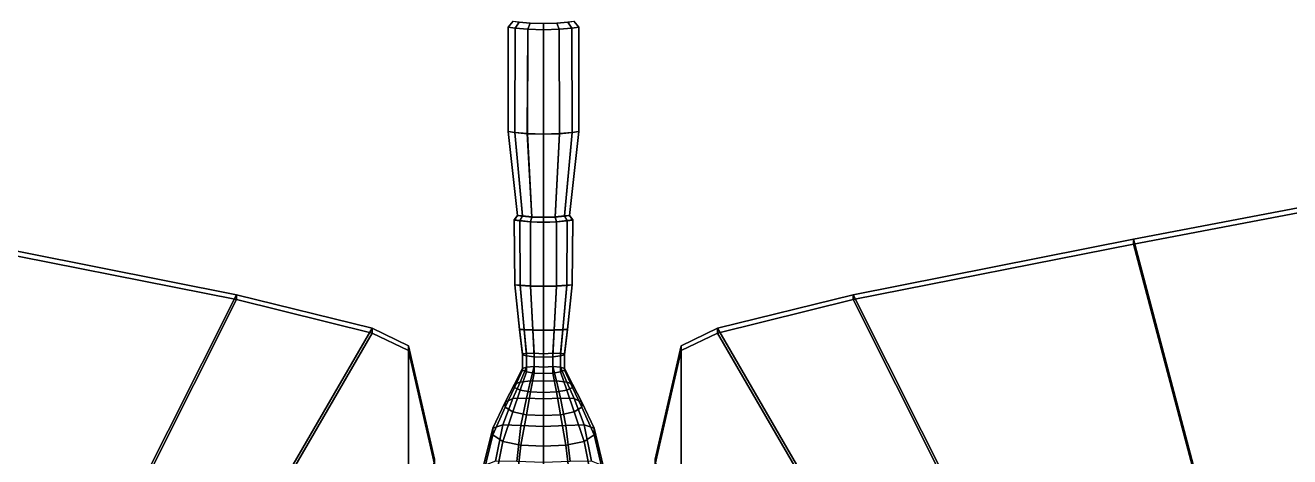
# Model space of a CAD drawing. Header units: metres. Extents: x -10 to 10, y -2.5 to 10.2.
# Drawn here: x -2.59 to 3.71, y 1.79 to 3.95 of the extents above; entities that cross this region are included whole.
import ezdxf

# ---------------------------------------------------------------- set-up
doc = ezdxf.new("R2010")
doc.units = ezdxf.units.M
doc.layers.add('ABDO', color=2, linetype='CONTINUOUS')
doc.layers.add('WINGHIND', color=10, linetype='CONTINUOUS')

msp = doc.modelspace()

# ---------------------------------------------------------------- linework, layer by layer
at = {"layer": 'ABDO', "color": 2}
for points in [[(-0.183029, 3.93706, 0.141117), (-0.183029, 3.93701, 0.241204), (-0.157609, 3.96569, 0.249453), (-0.157609, 3.96574, 0.164151)], [(-0.148165, 3.93209, 0.049535), (-0.183029, 3.93706, 0.141117), (-0.157609, 3.96574, 0.164151), (-0.12778, 3.96188, 0.086896)], [(-0.183029, 3.93701, 0.241204), (-0.148165, 3.93204, 0.331003), (-0.12778, 3.96186, 0.326928), (-0.157609, 3.96569, 0.249453)], [(-0.182985, 3.41639, -0.021688), (-0.182976, 3.41577, 0.071952), (-0.183029, 3.93701, 0.241204), (-0.183029, 3.93706, 0.141117)], [(-0.149711, 3.41213, -0.108227), (-0.182985, 3.41639, -0.021688), (-0.183029, 3.93706, 0.141117), (-0.148165, 3.93209, 0.049535)], [(-0.182976, 3.41577, 0.071952), (-0.149606, 3.41105, 0.156951), (-0.148165, 3.93204, 0.331003), (-0.183029, 3.93701, 0.241204)], [(-0.087549, 3.40568, -0.171375), (-0.149711, 3.41213, -0.108227), (-0.148165, 3.93209, 0.049535), (-0.085342, 3.92601, -0.014644)], [(-0.149606, 3.41105, 0.156951), (-0.087349, 3.40552, 0.217239), (-0.085342, 3.92614, 0.392409), (-0.148165, 3.93204, 0.331003)], [(-0.085342, 3.92601, -0.014644), (-0.148165, 3.93209, 0.049535), (-0.12778, 3.96188, 0.086896), (-0.07403, 3.95715, 0.033125)], [(-0.148165, 3.93204, 0.331003), (-0.085342, 3.92614, 0.392409), (-0.074029, 3.95725, 0.380239), (-0.12778, 3.96186, 0.326928)], [(-0.007003, 3.40351, -0.194511), (-0.087549, 3.40568, -0.171375), (-0.085342, 3.92601, -0.014644), (-0.007003, 3.92336, -0.03769)], [(-0.087349, 3.40552, 0.217239), (-0.007003, 3.4029, 0.239034), (-0.007004, 3.92359, 0.412103), (-0.085342, 3.92614, 0.392409)], [(-0.085342, 3.92614, 0.392409), (-0.007004, 3.92359, 0.412103), (-0.007003, 3.95525, 0.397047), (-0.074029, 3.95725, 0.380239)], [(-0.007003, 3.92336, -0.03769), (-0.085342, 3.92601, -0.014644), (-0.07403, 3.95715, 0.033125), (-0.007003, 3.95508, 0.013878)], [(-0.007004, 3.92359, 0.412103), (0.071335, 3.92614, 0.392404), (0.060023, 3.95725, 0.380239), (-0.007003, 3.95525, 0.397047)], [(-0.007003, 3.4029, 0.239034), (0.073342, 3.40552, 0.217239), (0.071335, 3.92614, 0.392404), (-0.007004, 3.92359, 0.412103)], [(0.071335, 3.92601, -0.014644), (-0.007003, 3.92336, -0.03769), (-0.007003, 3.95508, 0.013878), (0.060023, 3.95715, 0.033125)], [(0.073542, 3.40568, -0.171375), (-0.007003, 3.40351, -0.194511), (-0.007003, 3.92336, -0.03769), (0.071335, 3.92601, -0.014644)], [(0.134157, 3.93209, 0.049535), (0.071335, 3.92601, -0.014644), (0.060023, 3.95715, 0.033125), (0.113773, 3.96188, 0.086896)], [(0.071335, 3.92614, 0.392404), (0.134157, 3.93204, 0.331003), (0.113773, 3.96186, 0.326928), (0.060023, 3.95725, 0.380239)], [(0.135704, 3.41213, -0.108227), (0.073542, 3.40568, -0.171375), (0.071335, 3.92601, -0.014644), (0.134157, 3.93209, 0.049535)], [(0.073342, 3.40552, 0.217239), (0.1356, 3.41105, 0.156951), (0.134157, 3.93204, 0.331003), (0.071335, 3.92614, 0.392404)], [(0.169022, 3.93706, 0.141117), (0.134157, 3.93209, 0.049535), (0.113773, 3.96188, 0.086896), (0.143603, 3.96574, 0.164151)], [(0.134157, 3.93204, 0.331003), (0.169022, 3.93701, 0.241204), (0.143603, 3.96569, 0.249453), (0.113773, 3.96186, 0.326928)], [(0.168978, 3.41639, -0.021688), (0.135704, 3.41213, -0.108227), (0.134157, 3.93209, 0.049535), (0.169022, 3.93706, 0.141117)], [(0.1356, 3.41105, 0.156951), (0.168968, 3.41577, 0.071952), (0.169022, 3.93701, 0.241204), (0.134157, 3.93204, 0.331003)], [(0.169022, 3.93701, 0.241204), (0.169022, 3.93706, 0.141117), (0.143603, 3.96574, 0.164151), (0.143603, 3.96569, 0.249453)], [(0.168968, 3.41577, 0.071952), (0.168978, 3.41639, -0.021688), (0.169022, 3.93706, 0.141117), (0.169022, 3.93701, 0.241204)], [(-0.136758, 2.9982, -0.07472), (-0.136758, 2.99766, -0.001321), (-0.182976, 3.41577, 0.071952), (-0.182985, 3.41639, -0.021688)], [(-0.111058, 2.9955, -0.141509), (-0.136758, 2.9982, -0.07472), (-0.182985, 3.41639, -0.021688), (-0.149711, 3.41213, -0.108227)], [(-0.136758, 2.99766, -0.001321), (-0.111058, 2.99404, 0.064162), (-0.149606, 3.41105, 0.156951), (-0.182976, 3.41577, 0.071952)], [(-0.064749, 2.99099, -0.188597), (-0.111058, 2.9955, -0.141509), (-0.149711, 3.41213, -0.108227), (-0.087549, 3.40568, -0.171375)], [(-0.111058, 2.99404, 0.064162), (-0.064749, 2.98977, 0.109058), (-0.087349, 3.40552, 0.217239), (-0.149606, 3.41105, 0.156951)], [(-0.007003, 2.98961, -0.205173), (-0.064749, 2.99099, -0.188597), (-0.087549, 3.40568, -0.171375), (-0.007003, 3.40351, -0.194511)], [(-0.064749, 2.98977, 0.109058), (-0.007003, 2.98776, 0.124918), (-0.007003, 3.4029, 0.239034), (-0.087349, 3.40552, 0.217239)], [(0.050743, 2.99099, -0.188597), (-0.007003, 2.98961, -0.205173), (-0.007003, 3.40351, -0.194511), (0.073542, 3.40568, -0.171375)], [(-0.007003, 2.98776, 0.124918), (0.050743, 2.98977, 0.109058), (0.073342, 3.40552, 0.217239), (-0.007003, 3.4029, 0.239034)], [(0.097051, 2.9955, -0.141509), (0.050743, 2.99099, -0.188597), (0.073542, 3.40568, -0.171375), (0.135704, 3.41213, -0.108227)], [(0.050743, 2.98977, 0.109058), (0.097051, 2.99404, 0.064162), (0.1356, 3.41105, 0.156951), (0.073342, 3.40552, 0.217239)], [(0.122751, 2.9982, -0.07472), (0.097051, 2.9955, -0.141509), (0.135704, 3.41213, -0.108227), (0.168978, 3.41639, -0.021688)], [(0.097051, 2.99404, 0.064162), (0.122751, 2.99766, -0.001321), (0.168968, 3.41577, 0.071952), (0.1356, 3.41105, 0.156951)], [(0.122751, 2.99766, -0.001321), (0.122751, 2.9982, -0.07472), (0.168978, 3.41639, -0.021688), (0.168968, 3.41577, 0.071952)], [(-0.153492, 2.97516, -0.081497), (-0.153492, 2.97464, 0.001415), (-0.136758, 2.99766, -0.001321), (-0.136758, 2.9982, -0.07472)], [(-0.124478, 2.97188, -0.15699), (-0.153492, 2.97516, -0.081497), (-0.136758, 2.9982, -0.07472), (-0.111058, 2.9955, -0.141509)], [(-0.153492, 2.97464, 0.001415), (-0.124478, 2.97049, 0.075341), (-0.111058, 2.99404, 0.064162), (-0.136758, 2.99766, -0.001321)], [(-0.150192, 2.6517, -0.093689), (-0.150185, 2.65156, -0.016988), (-0.153492, 2.97464, 0.001415), (-0.153492, 2.97516, -0.081497)], [(-0.123022, 2.64937, -0.163937), (-0.150192, 2.6517, -0.093689), (-0.153492, 2.97516, -0.081497), (-0.124478, 2.97188, -0.15699)], [(-0.150185, 2.65156, -0.016988), (-0.122941, 2.64903, 0.052557), (-0.124478, 2.97049, 0.075341), (-0.153492, 2.97464, 0.001415)], [(-0.072197, 2.96674, -0.210146), (-0.124478, 2.97188, -0.15699), (-0.111058, 2.9955, -0.141509), (-0.064749, 2.99099, -0.188597)], [(-0.124478, 2.97049, 0.075341), (-0.072197, 2.9656, 0.126024), (-0.064749, 2.98977, 0.109058), (-0.111058, 2.99404, 0.064162)], [(-0.072401, 2.64626, -0.214449), (-0.123022, 2.64937, -0.163937), (-0.124478, 2.97188, -0.15699), (-0.072197, 2.96674, -0.210146)], [(-0.122941, 2.64903, 0.052557), (-0.072248, 2.64603, 0.101944), (-0.072197, 2.9656, 0.126024), (-0.124478, 2.97049, 0.075341)], [(-0.007003, 2.64503, -0.233059), (-0.072401, 2.64626, -0.214449), (-0.072197, 2.96674, -0.210146), (-0.007003, 2.96506, -0.228913)], [(-0.072248, 2.64603, 0.101944), (-0.007003, 2.64469, 0.120048), (-0.007003, 2.96333, 0.143945), (-0.072197, 2.9656, 0.126024)], [(-0.007003, 2.96506, -0.228913), (-0.072197, 2.96674, -0.210146), (-0.064749, 2.99099, -0.188597), (-0.007003, 2.98961, -0.205173)], [(-0.072197, 2.9656, 0.126024), (-0.007003, 2.96333, 0.143945), (-0.007003, 2.98776, 0.124918), (-0.064749, 2.98977, 0.109058)], [(0.05819, 2.96674, -0.210146), (-0.007003, 2.96506, -0.228913), (-0.007003, 2.98961, -0.205173), (0.050743, 2.99099, -0.188597)], [(-0.007003, 2.96333, 0.143945), (0.05819, 2.9656, 0.126024), (0.050743, 2.98977, 0.109058), (-0.007003, 2.98776, 0.124918)], [(0.058395, 2.64626, -0.214449), (-0.007003, 2.64503, -0.233059), (-0.007003, 2.96506, -0.228913), (0.05819, 2.96674, -0.210146)], [(-0.007003, 2.64469, 0.120048), (0.058241, 2.64603, 0.101944), (0.05819, 2.9656, 0.126024), (-0.007003, 2.96333, 0.143945)], [(0.11047, 2.97188, -0.15699), (0.05819, 2.96674, -0.210146), (0.050743, 2.99099, -0.188597), (0.097051, 2.9955, -0.141509)], [(0.05819, 2.9656, 0.126024), (0.11047, 2.97049, 0.075341), (0.097051, 2.99404, 0.064162), (0.050743, 2.98977, 0.109058)], [(0.109014, 2.64937, -0.163937), (0.058395, 2.64626, -0.214449), (0.05819, 2.96674, -0.210146), (0.11047, 2.97188, -0.15699)], [(0.058241, 2.64603, 0.101944), (0.108934, 2.64903, 0.052557), (0.11047, 2.97049, 0.075341), (0.05819, 2.9656, 0.126024)], [(0.139485, 2.97516, -0.081497), (0.11047, 2.97188, -0.15699), (0.097051, 2.9955, -0.141509), (0.122751, 2.9982, -0.07472)], [(0.11047, 2.97049, 0.075341), (0.139485, 2.97464, 0.001415), (0.122751, 2.99766, -0.001321), (0.097051, 2.99404, 0.064162)], [(0.108934, 2.64903, 0.052557), (0.136177, 2.65156, -0.016988), (0.139485, 2.97464, 0.001415), (0.11047, 2.97049, 0.075341)], [(0.136185, 2.6517, -0.093689), (0.109014, 2.64937, -0.163937), (0.11047, 2.97188, -0.15699), (0.139485, 2.97516, -0.081497)], [(0.139485, 2.97464, 0.001415), (0.139485, 2.97516, -0.081497), (0.122751, 2.9982, -0.07472), (0.122751, 2.99766, -0.001321)], [(0.136177, 2.65156, -0.016988), (0.136185, 2.6517, -0.093689), (0.139485, 2.97516, -0.081497), (0.139485, 2.97464, 0.001415)], [(-0.126817, 2.4305, -0.0902), (-0.126817, 2.42982, -0.022162), (-0.150185, 2.65156, -0.016988), (-0.150192, 2.6517, -0.093689)], [(-0.103086, 2.42956, -0.151807), (-0.126817, 2.4305, -0.0902), (-0.150192, 2.6517, -0.093689), (-0.123022, 2.64937, -0.163937)], [(-0.126817, 2.42982, -0.022162), (-0.103086, 2.42771, 0.038834), (-0.122941, 2.64903, 0.052557), (-0.150185, 2.65156, -0.016988)], [(-0.060325, 2.4279, -0.19461), (-0.103086, 2.42956, -0.151807), (-0.123022, 2.64937, -0.163937), (-0.072401, 2.64626, -0.214449)], [(-0.103086, 2.42771, 0.038834), (-0.060325, 2.4252, 0.080873), (-0.072248, 2.64603, 0.101944), (-0.122941, 2.64903, 0.052557)], [(-0.007003, 2.42622, -0.209921), (-0.060325, 2.4279, -0.19461), (-0.072401, 2.64626, -0.214449), (-0.007003, 2.64503, -0.233059)], [(0.046319, 2.4279, -0.19461), (-0.007003, 2.42622, -0.209921), (-0.007003, 2.64503, -0.233059), (0.058395, 2.64626, -0.214449)], [(0.089079, 2.42956, -0.151807), (0.046319, 2.4279, -0.19461), (0.058395, 2.64626, -0.214449), (0.109014, 2.64937, -0.163937)], [(0.046319, 2.4252, 0.080873), (0.089079, 2.42771, 0.038834), (0.108934, 2.64903, 0.052557), (0.058241, 2.64603, 0.101944)], [(0.11281, 2.4305, -0.0902), (0.089079, 2.42956, -0.151807), (0.109014, 2.64937, -0.163937), (0.136185, 2.6517, -0.093689)], [(0.089079, 2.42771, 0.038834), (0.11281, 2.42982, -0.022162), (0.136177, 2.65156, -0.016988), (0.108934, 2.64903, 0.052557)], [(0.11281, 2.42982, -0.022162), (0.11281, 2.4305, -0.0902), (0.136185, 2.6517, -0.093689), (0.136177, 2.65156, -0.016988)], [(-0.060325, 2.4252, 0.080873), (-0.007003, 2.42409, 0.095842), (-0.007003, 2.64469, 0.120048), (-0.072248, 2.64603, 0.101944)], [(-0.007003, 2.42409, 0.095842), (0.046319, 2.4252, 0.080873), (0.058241, 2.64603, 0.101944), (-0.007003, 2.64469, 0.120048)], [(-0.112032, 2.30731, -0.088802), (-0.112032, 2.30239, -0.02726), (-0.126817, 2.42982, -0.022162), (-0.126817, 2.4305, -0.0902)], [(-0.09123, 2.3098, -0.144576), (-0.112032, 2.30731, -0.088802), (-0.126817, 2.4305, -0.0902), (-0.103086, 2.42956, -0.151807)], [(-0.112032, 2.30239, -0.02726), (-0.09123, 2.29711, 0.027051), (-0.103086, 2.42771, 0.038834), (-0.126817, 2.42982, -0.022162)], [(-0.053745, 2.31112, -0.183689), (-0.09123, 2.3098, -0.144576), (-0.103086, 2.42956, -0.151807), (-0.060325, 2.4279, -0.19461)], [(-0.09123, 2.29711, 0.027051), (-0.053745, 2.29275, 0.063911), (-0.060325, 2.4252, 0.080873), (-0.103086, 2.42771, 0.038834)], [(-0.007003, 2.30848, -0.196331), (-0.053745, 2.31112, -0.183689), (-0.060325, 2.4279, -0.19461), (-0.007003, 2.42622, -0.209921)], [(-0.053745, 2.29275, 0.063911), (-0.007003, 2.29161, 0.077033), (-0.007003, 2.42409, 0.095842), (-0.060325, 2.4252, 0.080873)], [(0.039739, 2.31112, -0.183689), (-0.007003, 2.30848, -0.196331), (-0.007003, 2.42622, -0.209921), (0.046319, 2.4279, -0.19461)], [(-0.007003, 2.29161, 0.077033), (0.039739, 2.29275, 0.063911), (0.046319, 2.4252, 0.080873), (-0.007003, 2.42409, 0.095842)], [(0.077224, 2.3098, -0.144576), (0.039739, 2.31112, -0.183689), (0.046319, 2.4279, -0.19461), (0.089079, 2.42956, -0.151807)], [(0.039739, 2.29275, 0.063911), (0.077224, 2.29711, 0.027051), (0.089079, 2.42771, 0.038834), (0.046319, 2.4252, 0.080873)], [(0.098025, 2.30731, -0.088802), (0.077224, 2.3098, -0.144576), (0.089079, 2.42956, -0.151807), (0.11281, 2.4305, -0.0902)], [(0.077224, 2.29711, 0.027051), (0.098025, 2.30239, -0.02726), (0.11281, 2.42982, -0.022162), (0.089079, 2.42771, 0.038834)], [(0.098025, 2.30239, -0.02726), (0.098025, 2.30731, -0.088802), (0.11281, 2.4305, -0.0902), (0.11281, 2.42982, -0.022162)], [(-0.09123, 2.24075, -0.153441), (-0.112032, 2.23448, -0.094878), (-0.112032, 2.30731, -0.088802), (-0.09123, 2.3098, -0.144576)], [(-0.112032, 2.23448, -0.094878), (-0.112032, 2.22693, -0.030922), (-0.112032, 2.30239, -0.02726), (-0.112032, 2.30731, -0.088802)], [(-0.112032, 2.22693, -0.030922), (-0.09123, 2.21794, 0.026148), (-0.09123, 2.29711, 0.027051), (-0.112032, 2.30239, -0.02726)], [(-0.053745, 2.24384, -0.193888), (-0.09123, 2.24075, -0.153441), (-0.09123, 2.3098, -0.144576), (-0.053745, 2.31112, -0.183689)], [(-0.09123, 2.21794, 0.026148), (-0.053745, 2.21183, 0.063911), (-0.053745, 2.29275, 0.063911), (-0.09123, 2.29711, 0.027051)], [(-0.007003, 2.24084, -0.206122), (-0.053745, 2.24384, -0.193888), (-0.053745, 2.31112, -0.183689), (-0.007003, 2.30848, -0.196331)], [(-0.053745, 2.21183, 0.063911), (-0.007003, 2.20929, 0.077033), (-0.007003, 2.29161, 0.077033), (-0.053745, 2.29275, 0.063911)], [(0.039739, 2.24384, -0.193888), (-0.007003, 2.24084, -0.206122), (-0.007003, 2.30848, -0.196331), (0.039739, 2.31112, -0.183689)], [(-0.007003, 2.20929, 0.077033), (0.039739, 2.21183, 0.063911), (0.039739, 2.29275, 0.063911), (-0.007003, 2.29161, 0.077033)], [(0.077224, 2.24075, -0.153441), (0.039739, 2.24384, -0.193888), (0.039739, 2.31112, -0.183689), (0.077224, 2.3098, -0.144576)], [(0.039739, 2.21183, 0.063911), (0.077224, 2.21794, 0.026148), (0.077224, 2.29711, 0.027051), (0.039739, 2.29275, 0.063911)], [(0.098025, 2.23448, -0.094878), (0.077224, 2.24075, -0.153441), (0.077224, 2.3098, -0.144576), (0.098025, 2.30731, -0.088802)], [(0.077224, 2.21794, 0.026148), (0.098025, 2.22693, -0.030922), (0.098025, 2.30239, -0.02726), (0.077224, 2.29711, 0.027051)], [(0.098025, 2.22693, -0.030922), (0.098025, 2.23448, -0.094878), (0.098025, 2.30731, -0.088802), (0.098025, 2.30239, -0.02726)], [(-0.150944, 2.15704, -0.11444), (-0.151023, 2.14036, -0.02645), (-0.112032, 2.22693, -0.030922), (-0.112032, 2.23448, -0.094878)], [(-0.151023, 2.14036, -0.02645), (-0.123451, 2.12683, 0.050476), (-0.09123, 2.21794, 0.026148), (-0.112032, 2.22693, -0.030922)], [(-0.123331, 2.16666, -0.192208), (-0.150944, 2.15704, -0.11444), (-0.112032, 2.23448, -0.094878), (-0.09123, 2.24075, -0.153441)], [(-0.123451, 2.12683, 0.050476), (-0.072354, 2.11834, 0.102304), (-0.053745, 2.21183, 0.063911), (-0.09123, 2.21794, 0.026148)], [(-0.072329, 2.17385, -0.248242), (-0.123331, 2.16666, -0.192208), (-0.09123, 2.24075, -0.153441), (-0.053745, 2.24384, -0.193888)], [(-0.072354, 2.11834, 0.102304), (-0.007003, 2.11553, 0.120377), (-0.007003, 2.20929, 0.077033), (-0.053745, 2.21183, 0.063911)], [(-0.007003, 2.17106, -0.265245), (-0.072329, 2.17385, -0.248242), (-0.053745, 2.24384, -0.193888), (-0.007003, 2.24084, -0.206122)], [(0.058322, 2.17385, -0.248242), (-0.007003, 2.17106, -0.265245), (-0.007003, 2.24084, -0.206122), (0.039739, 2.24384, -0.193888)], [(-0.007003, 2.11553, 0.120377), (0.058348, 2.11834, 0.102304), (0.039739, 2.21183, 0.063911), (-0.007003, 2.20929, 0.077033)], [(0.109323, 2.16666, -0.192208), (0.058322, 2.17385, -0.248242), (0.039739, 2.24384, -0.193888), (0.077224, 2.24075, -0.153441)], [(0.058348, 2.11834, 0.102304), (0.109445, 2.12683, 0.050476), (0.077224, 2.21794, 0.026148), (0.039739, 2.21183, 0.063911)], [(0.136937, 2.15704, -0.11444), (0.109323, 2.16666, -0.192208), (0.077224, 2.24075, -0.153441), (0.098025, 2.23448, -0.094878)], [(0.109445, 2.12683, 0.050476), (0.137016, 2.14036, -0.026451), (0.098025, 2.22693, -0.030922), (0.077224, 2.21794, 0.026148)], [(0.137016, 2.14036, -0.026451), (0.136937, 2.15704, -0.11444), (0.098025, 2.23448, -0.094878), (0.098025, 2.22693, -0.030922)], [(-0.198276, 2.06649, -0.14763), (-0.150944, 2.15704, -0.11444), (-0.123331, 2.16666, -0.192208), (-0.160391, 2.08491, -0.264562)], [(-0.198276, 2.04157, -0.022252), (-0.151023, 2.14036, -0.02645), (-0.150944, 2.15704, -0.11444), (-0.198276, 2.06649, -0.14763)], [(-0.160391, 2.08491, -0.264562), (-0.123331, 2.16666, -0.192208), (-0.072329, 2.17385, -0.248242), (-0.092128, 2.08721, -0.341358)], [(-0.092128, 2.08721, -0.341358), (-0.072329, 2.17385, -0.248242), (-0.007003, 2.17106, -0.265245), (-0.007003, 2.08331, -0.365737)], [(-0.007003, 2.08331, -0.365737), (-0.007003, 2.17106, -0.265245), (0.058322, 2.17385, -0.248242), (0.078121, 2.08721, -0.341358)], [(0.078121, 2.08721, -0.341358), (0.058322, 2.17385, -0.248242), (0.109323, 2.16666, -0.192208), (0.146385, 2.08491, -0.264562)], [(0.146385, 2.08491, -0.264562), (0.109323, 2.16666, -0.192208), (0.136937, 2.15704, -0.11444), (0.184269, 2.06649, -0.14763)], [(0.184269, 2.06649, -0.14763), (0.136937, 2.15704, -0.11444), (0.137016, 2.14036, -0.026451), (0.184269, 2.04157, -0.022252)], [(-0.259034, 1.93763, -0.194177), (-0.198276, 2.06649, -0.14763), (-0.160391, 2.08491, -0.264562), (-0.209116, 1.95369, -0.345951)], [(-0.209116, 1.95369, -0.345951), (-0.160391, 2.08491, -0.264562), (-0.092128, 2.08721, -0.341358), (-0.119167, 1.94983, -0.445587)], [(-0.160391, 2.01875, 0.08448), (-0.123451, 2.12683, 0.050476), (-0.151023, 2.14036, -0.02645), (-0.198276, 2.04157, -0.022252)], [(-0.092128, 2.00447, 0.152701), (-0.072354, 2.11834, 0.102304), (-0.123451, 2.12683, 0.050476), (-0.160391, 2.01875, 0.08448)], [(-0.119167, 1.94983, -0.445587), (-0.092128, 2.08721, -0.341358), (-0.007003, 2.08331, -0.365737), (-0.007003, 1.94483, -0.478909)], [(-0.007003, 2.00072, 0.17613), (-0.007003, 2.11553, 0.120377), (-0.072354, 2.11834, 0.102304), (-0.092128, 2.00447, 0.152701)], [(0.078121, 2.00447, 0.152701), (0.058348, 2.11834, 0.102304), (-0.007003, 2.11553, 0.120377), (-0.007003, 2.00072, 0.17613)], [(-0.007003, 1.94483, -0.478909), (-0.007003, 2.08331, -0.365737), (0.078121, 2.08721, -0.341358), (0.105161, 1.94983, -0.445587)], [(0.146385, 2.01875, 0.08448), (0.109445, 2.12683, 0.050476), (0.058348, 2.11834, 0.102304), (0.078121, 2.00447, 0.152701)], [(0.105161, 1.94983, -0.445587), (0.078121, 2.08721, -0.341358), (0.146385, 2.08491, -0.264562), (0.195109, 1.95369, -0.345951)], [(0.184269, 2.04157, -0.022252), (0.137016, 2.14036, -0.026451), (0.109445, 2.12683, 0.050476), (0.146385, 2.01875, 0.08448)], [(0.195109, 1.95369, -0.345951), (0.146385, 2.08491, -0.264562), (0.184269, 2.06649, -0.14763), (0.245027, 1.93763, -0.194176)], [(-0.259034, 1.90369, -0.02754), (-0.198276, 2.04157, -0.022252), (-0.198276, 2.06649, -0.14763), (-0.259034, 1.93763, -0.194177)], [(-0.209116, 1.87065, 0.113187), (-0.160391, 2.01875, 0.08448), (-0.198276, 2.04157, -0.022252), (-0.259034, 1.90369, -0.02754)], [(-0.119167, 1.85197, 0.201109), (-0.092128, 2.00447, 0.152701), (-0.160391, 2.01875, 0.08448), (-0.209116, 1.87065, 0.113187)], [(0.195109, 1.87065, 0.113187), (0.146385, 2.01875, 0.08448), (0.078121, 2.00447, 0.152701), (0.105161, 1.85197, 0.201109)], [(0.245027, 1.90369, -0.02754), (0.184269, 2.04157, -0.022252), (0.146385, 2.01875, 0.08448), (0.195109, 1.87065, 0.113187)], [(0.245027, 1.93763, -0.194176), (0.184269, 2.06649, -0.14763), (0.184269, 2.04157, -0.022252), (0.245027, 1.90369, -0.02754)], [(-0.305144, 1.74866, -0.226826), (-0.259034, 1.93763, -0.194177), (-0.209116, 1.95369, -0.345951), (-0.246093, 1.77245, -0.408615)], [(-0.246093, 1.77245, -0.408615), (-0.209116, 1.95369, -0.345951), (-0.119167, 1.94983, -0.445587), (-0.139688, 1.77134, -0.527811)], [(-0.007003, 1.84697, 0.231482), (-0.007003, 2.00072, 0.17613), (-0.092128, 2.00447, 0.152701), (-0.119167, 1.85197, 0.201109)], [(0.105161, 1.85197, 0.201109), (0.078121, 2.00447, 0.152701), (-0.007003, 2.00072, 0.17613), (-0.007003, 1.84697, 0.231482)], [(0.125681, 1.77134, -0.527811), (0.105161, 1.94983, -0.445587), (0.195109, 1.95369, -0.345951), (0.232087, 1.77245, -0.408615)], [(0.232087, 1.77245, -0.408615), (0.195109, 1.95369, -0.345951), (0.245027, 1.93763, -0.194176), (0.291138, 1.74866, -0.226826)], [(-0.305144, 1.71266, -0.032744), (-0.259034, 1.90369, -0.02754), (-0.259034, 1.93763, -0.194177), (-0.305144, 1.74866, -0.226826)], [(-0.246093, 1.68608, 0.123356), (-0.209116, 1.87065, 0.113187), (-0.259034, 1.90369, -0.02754), (-0.305144, 1.71266, -0.032744)], [(-0.139688, 1.77134, -0.527811), (-0.119167, 1.94983, -0.445587), (-0.007003, 1.94483, -0.478909), (-0.007003, 1.76637, -0.567152)], [(-0.007003, 1.76637, -0.567152), (-0.007003, 1.94483, -0.478909), (0.105161, 1.94983, -0.445587), (0.125681, 1.77134, -0.527811)], [(0.291138, 1.71266, -0.032745), (0.245027, 1.90369, -0.02754), (0.195109, 1.87065, 0.113187), (0.232087, 1.68608, 0.123356)], [(0.291138, 1.74866, -0.226826), (0.245027, 1.93763, -0.194176), (0.245027, 1.90369, -0.02754), (0.291138, 1.71266, -0.032745)], [(-0.139688, 1.6735, 0.224906), (-0.119167, 1.85197, 0.201109), (-0.209116, 1.87065, 0.113187), (-0.246093, 1.68608, 0.123356)], [(-0.007003, 1.66853, 0.260914), (-0.007003, 1.84697, 0.231482), (-0.119167, 1.85197, 0.201109), (-0.139688, 1.6735, 0.224906)], [(0.125682, 1.6735, 0.224906), (0.105161, 1.85197, 0.201109), (-0.007003, 1.84697, 0.231482), (-0.007003, 1.66853, 0.260914)], [(0.232087, 1.68608, 0.123356), (0.195109, 1.87065, 0.113187), (0.105161, 1.85197, 0.201109), (0.125682, 1.6735, 0.224906)]]:
    msp.add_3dface(points, dxfattribs=at)
at = {"layer": 'WINGHIND', "color": 10}
for points in [[(4.38069, 3.13086, -0.812061), (2.93212, 2.85545, -0.562919), (2.93212, 2.87935, -0.53552), (4.3807, 3.15476, -0.784582)], [(2.93212, 2.87935, -0.53552), (3.40919, 1.07813, 0.646997), (4.74235, 1.28022, 0.412243), (4.3807, 3.15476, -0.784582)], [(4.38069, 3.13086, -0.812061), (4.74234, 1.25631, 0.38502), (3.40919, 1.05422, 0.619606), (2.93212, 2.85545, -0.562919)], [(-2.93212, 2.87935, -0.53552), (-3.40919, 1.07813, 0.646997), (-2.38867, 0.904559, 0.761245), (-1.53693, 2.60209, -0.35339)], [(-1.53692, 2.57818, -0.38079), (-2.38867, 0.880655, 0.733845), (-3.40919, 1.05422, 0.619606), (-2.93212, 2.85545, -0.562919)], [(-1.53692, 2.57818, -0.38079), (-2.93212, 2.85545, -0.562919), (-2.93212, 2.87935, -0.53552), (-1.53693, 2.60209, -0.35339)], [(2.93212, 2.85545, -0.562919), (1.53692, 2.57818, -0.38079), (1.53693, 2.60209, -0.35339), (2.93212, 2.87935, -0.53552)], [(2.38867, 0.880655, 0.733845), (1.53692, 2.57818, -0.38079), (2.93212, 2.85545, -0.562919), (3.40919, 1.05422, 0.619606)], [(3.40919, 1.07813, 0.646997), (2.93212, 2.87935, -0.53552), (1.53693, 2.60209, -0.35339), (2.38867, 0.904559, 0.761245)], [(-1.76943, 0.866911, 0.785994), (-0.860944, 2.43529, -0.24383), (-1.53693, 2.60209, -0.35339), (-2.38867, 0.904559, 0.761245)], [(-0.860942, 2.41138, -0.27123), (-1.53692, 2.57818, -0.38079), (-1.53693, 2.60209, -0.35339), (-0.860944, 2.43529, -0.24383)], [(1.53692, 2.57818, -0.38079), (0.860942, 2.41138, -0.27123), (0.860944, 2.43529, -0.24383), (1.53693, 2.60209, -0.35339)], [(0.860944, 2.43529, -0.24383), (1.76943, 0.866911, 0.785994), (2.38867, 0.904559, 0.761245), (1.53693, 2.60209, -0.35339)], [(-2.38867, 0.880655, 0.733845), (-1.53692, 2.57818, -0.38079), (-0.860942, 2.41138, -0.27123), (-1.76943, 0.843007, 0.758595)], [(1.53692, 2.57818, -0.38079), (2.38867, 0.880655, 0.733845), (1.76943, 0.843007, 0.758595), (0.860942, 2.41138, -0.27123)], [(-0.677342, 0.836135, 0.806254), (-0.679091, 2.34781, -0.186377), (-0.860944, 2.43529, -0.24383), (-1.76943, 0.866911, 0.785994)], [(-1.76943, 0.843007, 0.758595), (-0.860942, 2.41138, -0.27123), (-0.679089, 2.3239, -0.213777), (-0.67734, 0.812231, 0.778854)], [(-0.679089, 2.3239, -0.213777), (-0.860942, 2.41138, -0.27123), (-0.860944, 2.43529, -0.24383), (-0.679091, 2.34781, -0.186377)], [(0.860942, 2.41138, -0.27123), (1.76943, 0.843007, 0.758595), (0.67734, 0.812231, 0.778854), (0.679089, 2.3239, -0.213777)], [(0.679091, 2.34781, -0.186377), (0.677342, 0.836135, 0.806254), (1.76943, 0.866911, 0.785994), (0.860944, 2.43529, -0.24383)], [(0.860942, 2.41138, -0.27123), (0.679089, 2.3239, -0.213777), (0.679091, 2.34781, -0.186377), (0.860944, 2.43529, -0.24383)], [(-0.550132, 1.75788, 0.157904), (-0.679089, 2.3239, -0.213777), (-0.679091, 2.34781, -0.186377), (-0.550134, 1.78178, 0.185304)], [(-0.677342, 0.836135, 0.806254), (-0.550134, 1.78178, 0.185304), (-0.679091, 2.34781, -0.186377)], [(0.679089, 2.3239, -0.213777), (0.550132, 1.75788, 0.157904), (0.550134, 1.78178, 0.185304), (0.679091, 2.34781, -0.186377)], [(0.679091, 2.34781, -0.186377), (0.550134, 1.78178, 0.185304), (0.677342, 0.836135, 0.806254)], [(-0.679089, 2.3239, -0.213777), (-0.550132, 1.75788, 0.157904), (-0.67734, 0.812231, 0.778854)], [(0.67734, 0.812231, 0.778854), (0.550132, 1.75788, 0.157904), (0.679089, 2.3239, -0.213777)]]:
    msp.add_3dface(points, dxfattribs=at)

doc.saveas('drawing.dxf')
